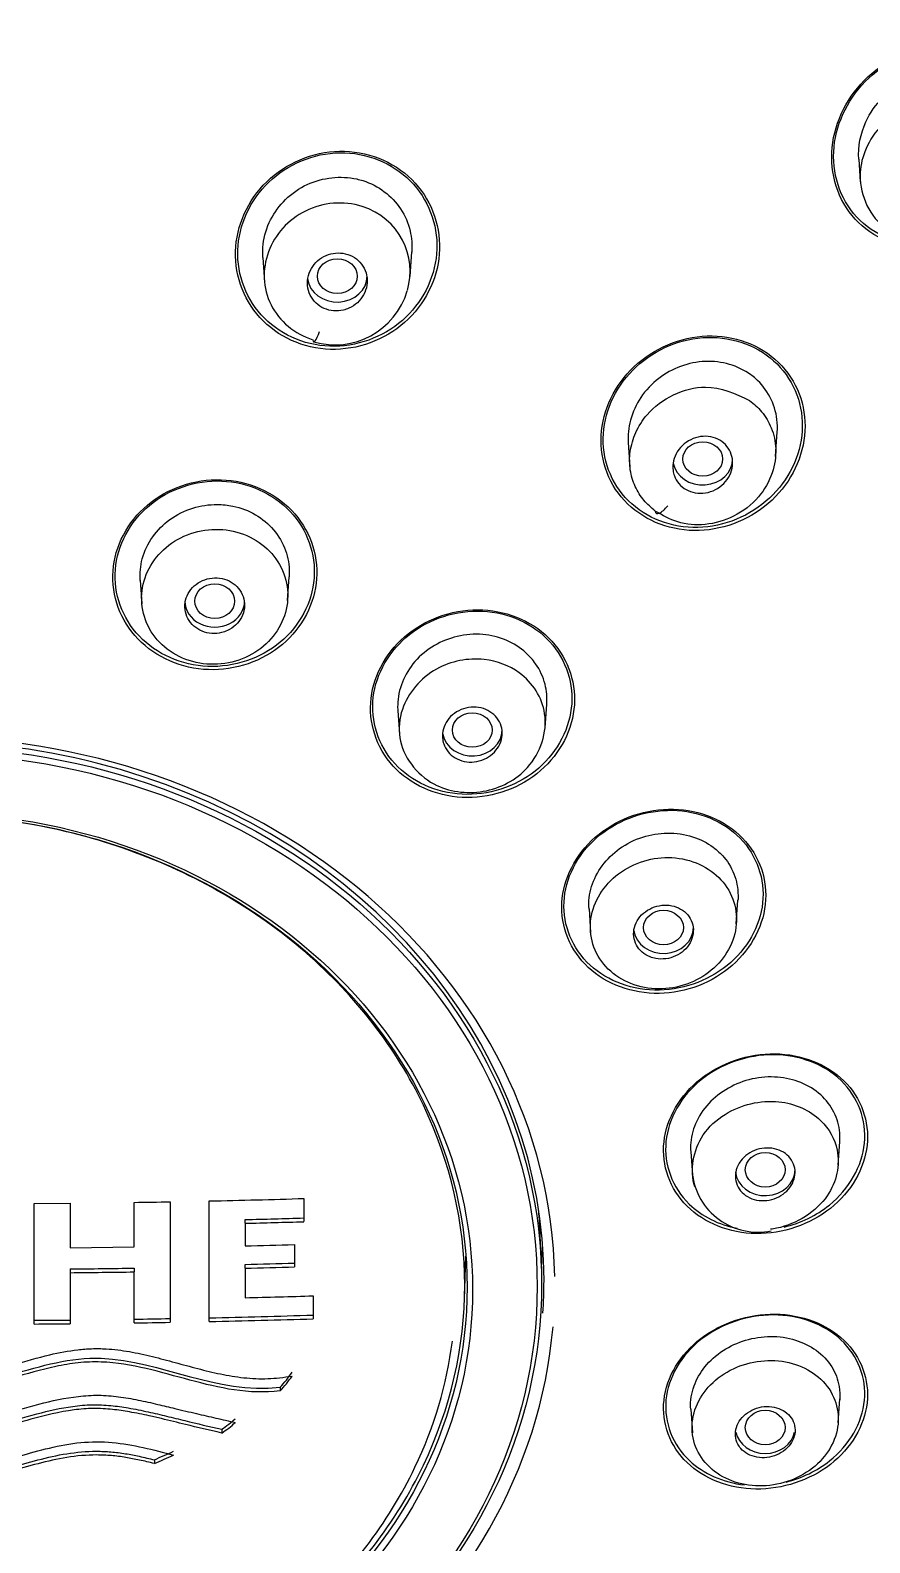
# Model space of a CAD drawing. Header units: millimetres. Extents: x -60 to 7633, y -2614 to 2146.
# Drawn here: x 206.78 to 223.64, y 1469.87 to 1500.22 of the extents above; entities that cross this region are included whole.
import ezdxf

# ---------------------------------------------------------------- set-up
doc = ezdxf.new("R2010")
doc.units = ezdxf.units.MM
doc.layers.get('0').update_dxf_attribs({"color": 250})

msp = doc.modelspace()

# ---------------------------------------------------------------- linework, layer by layer
at = {"linetype": 'Continuous'}
for p, q in [((223.416, 1497.638), (223.447, 1497.186)), ((214.405, 1495.282), (214.44, 1495.777)), ((211.45, 1495.666), (211.484, 1495.171)), ((221.746, 1491.668), (221.781, 1492.163)), ((218.787, 1491.951), (218.822, 1491.456)), ((208.987, 1489.189), (209.02, 1488.711)), ((211.944, 1488.78), (211.978, 1489.257)), ((217.119, 1486.226), (217.153, 1486.703)), ((214.159, 1486.574), (214.193, 1486.097)), ((220.958, 1482.291), (220.992, 1482.769)), ((218, 1482.593), (218.033, 1482.116)), ((223.001, 1477.447), (223.035, 1477.924)), ((220.042, 1477.724), (220.075, 1477.246)), ((206.857, 1476.679), (207.578, 1476.686)), ((206.857, 1474.261), (206.857, 1476.679)), ((207.578, 1476.686), (207.578, 1475.791)), ((208.862, 1475.808), (208.862, 1476.703)), ((209.586, 1476.715), (209.586, 1474.296)), ((210.373, 1474.312), (210.373, 1476.731)), ((212.275, 1476.781), (212.275, 1476.316)), ((211.094, 1476.283), (211.094, 1476.358)), ((211.094, 1476.283), (211.094, 1475.83)), ((217.043, 1475.394), (217.02, 1476.047)), ((207.578, 1475.791), (208.862, 1475.808)), ((212.085, 1475.857), (212.085, 1475.409)), ((211.094, 1475.382), (211.094, 1475.457)), ((215.498, 1474.754), (215.529, 1475.624)), ((207.578, 1475.367), (207.578, 1475.292)), ((207.578, 1475.292), (207.578, 1474.268)), ((208.862, 1475.383), (208.862, 1475.308)), ((208.862, 1474.284), (208.862, 1475.308)), ((211.094, 1475.382), (211.094, 1474.789)), ((212.461, 1474.827), (212.461, 1474.367)), ((211.794, 1472.994), (211.794, 1472.919)), ((223.002, 1472.28), (223.036, 1472.758)), ((220.042, 1472.554), (220.076, 1472.077)), ((210.623, 1472.149), (210.623, 1472.074)), ((209.272, 1471.537), (209.272, 1471.462))]:
    msp.add_line(p, q, dxfattribs=at)
for centre, radius, start, end in [((212.895, 1495.43), 1.519, 253.6315, 343.3656), ((221.393, 1477.436), 1.33, 186.6865, 281.5218), ((205.069, 1720.636), 243.963, 270.89087, 271.06108), ((205.589, 1695.866), 219.187, 271.2507, 271.74804), ((205.748, 1690.677), 214.386, 271.42873, 271.74471), ((205.74, 1691.024), 214.808, 271.42818, 271.74354), ((205.724, 1691.915), 216.152, 271.4234, 271.68636), ((205.752, 1690.874), 215.483, 271.4203, 271.68408), ((204.935, 1732.93), 257.577, 270.58787, 270.87356), ((204.931, 1733.033), 257.755, 270.58836, 270.87385), ((205.744, 1691.218), 215.902, 271.41982, 271.68309), ((205.794, 1688.94), 214.217, 271.41755, 271.78354), ((204.78, 1746.665), 272.337, 270.43705, 270.58855), ((204.777, 1746.652), 272.398, 270.43757, 270.58903), ((205.14, 1718.236), 243.905, 270.87425, 271.0445), ((205.135, 1718.432), 244.176, 270.87454, 271.04459), ((205.697, 1691.694), 217.358, 271.23268, 271.78325), ((205.689, 1692.03), 217.769, 271.23254, 271.78207), ((210.484, 1474.297), 1.848, 315.1694, 327.0794), ((210.484, 1474.222), 1.848, 315.1691, 327.0793), ((209.512, 1473.86), 2.04, 302.9853, 312.6854), ((209.512, 1473.785), 2.04, 302.985, 312.6852), ((102.423, 1714.8), 265.694, 293.71263, 293.80356), ((102.364, 1714.86), 265.842, 293.71252, 293.8034)]:
    msp.add_arc(centre, radius, start, end, dxfattribs=at)
for centre, major_axis, ratio, start_param, end_param in [((204.6, 1481.714), (51.65, 0), 0.866025, -0.447532, 3.589125), ((204.6, 1481.328), (-50.8, 0), 0.866025, 1.920717, 6.283185), ((204.6, 1482.162), (-50.8, 0), 0.866025, 3.141593, 6.283185), ((212.945, 1495.29), (-0.6, 0), 0.866025, 0.104492, 3.141593), ((212.567, 1494.285), (0.099, 0.312), 0.173685, 2.679704, 4.419142), ((220.284, 1491.62), (-0.6, 0), 0.866025, 0.165612, 3.141593), ((219.536, 1490.801), (0.186, 0.269), 0.328815, 2.752607, 4.49192), ((210.483, 1488.768), (-0.6, 0), 0.866025, 0, 3.141593), ((204.6, 1475.132), (12.496, 0), 0.866025, 0, 3.620616), ((204.6, 1475.034), (12.713, 0), 0.866025, 0.016703, 3.102639), ((215.656, 1486.181), (-0.6, 0), 0.866025, 0.157185, 3.141593), ((219.496, 1482.218), (-0.6, 0), 0.866025, 0.129442, 3.141593), ((221.539, 1477.357), (-0.6, 0), 0.866025, 0.09361, 3.141593), ((204.6, 1475.722), (12.426, 0), 0.866025, 0.030238, 0.076222), ((204.6, 1476.012), (12.466, 0), 0.866025, 6.224013, 6.27266), ((204.6, 1475.132), (12.496, 0), 0.866025, 6.223106, 6.283185), ((204.6, 1475.034), (12.713, 0), 0.866025, 3.190177, 6.207933), ((221.539, 1472.184), (-0.6, 0), 0.866025, 0.173577, 2.96706)]:
    msp.add_ellipse(centre, major_axis=major_axis, ratio=ratio, start_param=start_param, end_param=end_param, dxfattribs=at)
for centre, major_axis, ratio in [((212.945, 1495.289), (-0.4, 0), 0.866375), ((220.284, 1491.62), (-0.4, -0.001), 0.866104), ((210.483, 1488.768), (0.4, 0), 0.866025), ((215.656, 1486.181), (-0.4, 0), 0.866025), ((204.6, 1475.068), (-12.449, 0), 0.866025), ((204.6, 1475.017), (12.359, 0), 0.866025), ((204.6, 1474.952), (-11.062, 0), 0.866025), ((204.6, 1475.003), (10.952, 0), 0.866025), ((219.496, 1482.218), (-0.4, 0), 0.866025), ((221.539, 1477.357), (-0.4, 0), 0.866025), ((221.539, 1472.184), (-0.4, 0), 0.866025)]:
    msp.add_ellipse(centre, major_axis=major_axis, ratio=ratio, dxfattribs=at)
for points, knots in [([(256.432, 1462.758), (257.027, 1463.893), (257.97, 1465.715), (259.21, 1468.703), (260.13, 1471.392), (260.798, 1473.81), (261.259, 1475.898), (261.573, 1477.685), (261.786, 1479.246), (261.927, 1480.615), (262.021, 1481.904), (262.081, 1483.254), (262.1, 1484.813), (262.048, 1486.763), (261.88, 1488.967), (261.594, 1491.147), (261.299, 1492.803), (260.997, 1494.241), (260.705, 1495.451), (260.363, 1496.701), (260.042, 1497.767), (259.7, 1498.817), (259.311, 1499.914), (258.842, 1501.136), (258.268, 1502.511), (257.528, 1504.123), (256.597, 1505.953), (255.555, 1507.789), (254.285, 1509.813), (252.695, 1512.089), (250.501, 1514.841), (248.042, 1517.491), (245.726, 1519.658), (243.828, 1521.27), (242.038, 1522.674), (240.367, 1523.874), (238.904, 1524.849), (237.778, 1525.563), (236.544, 1526.307), (235.023, 1527.171), (233.032, 1528.215), (230.694, 1529.318), (228.342, 1530.298), (226.097, 1531.129), (223.811, 1531.882), (221.236, 1532.614), (218.575, 1533.242), (215.756, 1533.781), (213.067, 1534.175), (210.221, 1534.47), (207.418, 1534.649), (205.628, 1534.672), (204.6, 1534.682)], [0, 0, 0, 0, 0.033457, 0.063683, 0.091751, 0.11646, 0.136812, 0.154281, 0.169601, 0.183091, 0.19488, 0.207521, 0.222736, 0.240841, 0.265067, 0.288317, 0.30576, 0.314616, 0.330171, 0.342643, 0.352374, 0.362683, 0.374813, 0.386244, 0.400544, 0.417932, 0.43754, 0.459762, 0.478723, 0.505845, 0.538076, 0.577825, 0.607078, 0.625944, 0.646123, 0.66941, 0.68198, 0.69385, 0.705477, 0.720802, 0.74094, 0.765802, 0.789859, 0.808653, 0.829155, 0.853345, 0.879059, 0.900803, 0.928424, 0.949823, 0.97568, 1, 1, 1, 1]), ([(226.496, 1499.326), (226.142, 1499.71), (225.615, 1499.92), (224.542, 1499.893), (224.002, 1499.662), (223.199, 1498.913), (222.936, 1498.404), (222.831, 1497.345), (222.994, 1496.816), (223.699, 1496.051), (224.225, 1495.838), (225.309, 1495.863), (225.847, 1496.096), (226.645, 1496.841), (226.908, 1497.358), (227.011, 1498.407), (226.85, 1498.942), (226.496, 1499.326)], [0, 0, 0, 0, 0.125, 0.125, 0.25, 0.25, 0.375, 0.375, 0.5, 0.5, 0.625, 0.625, 0.75, 0.75, 0.875, 0.875, 1, 1, 1, 1]), ([(226.447, 1499.311), (226.101, 1499.685), (225.584, 1499.888), (224.537, 1499.858), (224.01, 1499.631), (223.227, 1498.897), (222.972, 1498.399), (222.871, 1497.365), (223.031, 1496.849), (223.722, 1496.103), (224.237, 1495.897), (225.295, 1495.926), (225.821, 1496.155), (226.597, 1496.884), (226.854, 1497.39), (226.952, 1498.414), (226.794, 1498.936), (226.447, 1499.311)], [0, 0, 0, 0, 0.125, 0.125, 0.25, 0.25, 0.375, 0.375, 0.5, 0.5, 0.625, 0.625, 0.75, 0.75, 0.875, 0.875, 1, 1, 1, 1]), ([(223.418, 1497.636), (223.401, 1497.889), (223.452, 1498.151), (223.726, 1498.747), (224.031, 1499.049), (224.753, 1499.389), (225.176, 1499.42), (225.543, 1499.29)], [0.6673433, 0.6673433, 0.6673433, 0.6673433, 0.75, 0.75, 0.875, 0.875, 1, 1, 1, 1]), ([(226.377, 1497.539), (226.378, 1497.174), (226.076, 1496.422), (225.003, 1495.86), (223.804, 1496.134), (223.364, 1497.065), (223.551, 1497.99), (224.162, 1498.708), (225.137, 1498.913), (225.856, 1498.646), (226.277, 1498.153), (226.377, 1497.753), (226.377, 1497.539)], [0, 0, 0, 0, 0.124231, 0.245918, 0.361472, 0.500022, 0.5553, 0.679153, 0.781214, 0.861199, 0.927366, 1, 1, 1, 1]), ([(214.507, 1497.158), (214.153, 1497.547), (213.633, 1497.782), (212.549, 1497.813), (212.002, 1497.608), (211.202, 1496.9), (210.947, 1496.397), (210.865, 1495.367), (211.038, 1494.847), (211.745, 1494.071), (212.262, 1493.838), (213.352, 1493.805), (213.897, 1494.008), (214.697, 1494.715), (214.952, 1495.219), (215.032, 1496.246), (214.861, 1496.769), (214.507, 1497.158)], [0, 0, 0, 0, 0.125, 0.125, 0.25, 0.25, 0.375, 0.375, 0.5, 0.5, 0.625, 0.625, 0.75, 0.75, 0.875, 0.875, 1, 1, 1, 1]), ([(214.475, 1497.133), (214.132, 1497.515), (213.626, 1497.747), (212.568, 1497.784), (212.032, 1497.587), (211.248, 1496.9), (210.995, 1496.41), (210.909, 1495.404), (211.074, 1494.895), (211.758, 1494.134), (212.262, 1493.903), (213.326, 1493.864), (213.859, 1494.06), (214.644, 1494.746), (214.896, 1495.237), (214.981, 1496.239), (214.818, 1496.751), (214.475, 1497.133)], [0, 0, 0, 0, 0.125, 0.125, 0.25, 0.25, 0.375, 0.375, 0.5, 0.5, 0.625, 0.625, 0.75, 0.75, 0.875, 0.875, 1, 1, 1, 1]), ([(211.45, 1495.662), (211.444, 1495.751), (211.446, 1495.841), (211.456, 1495.929), (211.476, 1496.098), (211.527, 1496.268), (211.606, 1496.422), (211.682, 1496.57), (211.785, 1496.708), (211.906, 1496.827), (212.032, 1496.949), (212.181, 1497.054), (212.342, 1497.129), (212.496, 1497.201), (212.666, 1497.247), (212.835, 1497.265), (213.002, 1497.284), (213.174, 1497.276), (213.336, 1497.24), (213.377, 1497.231), (213.418, 1497.22), (213.458, 1497.207)], [0.3675646, 0.3675646, 0.3675646, 0.3675646, 0.426387, 0.426387, 0.426387, 0.5392035, 0.5392035, 0.5392035, 0.6476038, 0.6476038, 0.6476038, 0.7600563, 0.7600563, 0.7600563, 0.8676449, 0.8676449, 0.8676449, 0.9734223, 0.9734223, 0.9734223, 1, 1, 1, 1]), ([(213.458, 1497.207), (213.613, 1497.158), (213.761, 1497.081), (213.889, 1496.985), (214.017, 1496.889), (214.129, 1496.77), (214.216, 1496.639), (214.306, 1496.505), (214.371, 1496.352), (214.407, 1496.196), (214.438, 1496.058), (214.449, 1495.915), (214.44, 1495.773)], [0, 0, 0, 0, 0.1049425, 0.1049425, 0.1049425, 0.2096355, 0.2096355, 0.2096355, 0.3172255, 0.3172255, 0.3172255, 0.411305, 0.411305, 0.411305, 0.411305]), ([(213.446, 1496.688), (213.068, 1496.808), (212.662, 1496.772), (211.95, 1496.42), (211.692, 1496.13), (211.433, 1495.429), (211.449, 1495.05), (211.778, 1494.383), (212.091, 1494.13), (212.454, 1494.013)], [0, 0, 0, 0, 0.25, 0.25, 0.5, 0.5, 0.75, 0.75, 1, 1, 1, 1]), ([(213.177, 1494.646), (213.24, 1494.674), (213.299, 1494.712), (213.349, 1494.758), (213.399, 1494.804), (213.441, 1494.859), (213.473, 1494.917), (213.506, 1494.977), (213.528, 1495.042), (213.538, 1495.108), (213.549, 1495.174), (213.547, 1495.243), (213.534, 1495.308), (213.521, 1495.373), (213.495, 1495.436), (213.46, 1495.492), (213.425, 1495.547), (213.379, 1495.597), (213.327, 1495.637), (213.275, 1495.676), (213.216, 1495.707), (213.153, 1495.727), (213.091, 1495.747), (213.025, 1495.757), (212.96, 1495.756), (212.894, 1495.755), (212.827, 1495.743), (212.765, 1495.722), (212.702, 1495.7), (212.642, 1495.668), (212.589, 1495.628), (212.535, 1495.588), (212.488, 1495.538), (212.45, 1495.484), (212.412, 1495.428), (212.383, 1495.365), (212.365, 1495.301), (212.348, 1495.236), (212.342, 1495.167), (212.348, 1495.101), (212.354, 1495.035), (212.372, 1494.969), (212.401, 1494.909), (212.429, 1494.851), (212.469, 1494.796), (212.517, 1494.75), (212.564, 1494.706), (212.62, 1494.669), (212.68, 1494.642), (212.74, 1494.616), (212.805, 1494.6), (212.87, 1494.594), (212.935, 1494.589), (213.002, 1494.594), (213.066, 1494.609), (213.104, 1494.618), (213.141, 1494.63), (213.177, 1494.646)], [0, 0, 0, 0, 0.054469, 0.054469, 0.054469, 0.108884, 0.108884, 0.108884, 0.164085, 0.164085, 0.164085, 0.219705, 0.219705, 0.219705, 0.274884, 0.274884, 0.274884, 0.328941, 0.328941, 0.328941, 0.381729, 0.381729, 0.381729, 0.433685, 0.433685, 0.433685, 0.485587, 0.485587, 0.485587, 0.538206, 0.538206, 0.538206, 0.592006, 0.592006, 0.592006, 0.646967, 0.646967, 0.646967, 0.702554, 0.702554, 0.702554, 0.757931, 0.757931, 0.757931, 0.81234, 0.81234, 0.81234, 0.865484, 0.865484, 0.865484, 0.917646, 0.917646, 0.917646, 0.96951, 0.96951, 0.96951, 1, 1, 1, 1]), ([(221.872, 1493.489), (221.524, 1493.867), (221.006, 1494.085), (219.938, 1494.098), (219.39, 1493.893), (218.575, 1493.191), (218.306, 1492.7), (218.199, 1491.674), (218.366, 1491.161), (219.053, 1490.416), (219.576, 1490.192), (220.644, 1490.176), (221.192, 1490.378), (222.009, 1491.082), (222.276, 1491.575), (222.383, 1492.599), (222.22, 1493.112), (221.872, 1493.489)], [0, 0, 0, 0, 0.125, 0.125, 0.25, 0.25, 0.375, 0.375, 0.5, 0.5, 0.625, 0.625, 0.75, 0.75, 0.875, 0.875, 1, 1, 1, 1]), ([(221.561, 1493.711), (221.15, 1494.006), (220.606, 1494.12), (219.569, 1493.947), (219.076, 1493.66), (218.416, 1492.858), (218.246, 1492.345), (218.336, 1491.353), (218.596, 1490.896), (219.416, 1490.306), (219.957, 1490.188), (221.008, 1490.362), (221.496, 1490.648), (222.153, 1491.451), (222.322, 1491.97), (222.232, 1492.951), (221.973, 1493.415), (221.561, 1493.711)], [0, 0, 0, 0, 0.125, 0.125, 0.25, 0.25, 0.375, 0.375, 0.5, 0.5, 0.625, 0.625, 0.75, 0.75, 0.875, 0.875, 1, 1, 1, 1]), ([(221.249, 1493.312), (221.122, 1493.404), (220.974, 1493.474), (220.82, 1493.519), (220.666, 1493.564), (220.501, 1493.584), (220.337, 1493.579), (220.17, 1493.573), (219.999, 1493.538), (219.84, 1493.479), (219.684, 1493.421), (219.535, 1493.339), (219.404, 1493.239), (219.262, 1493.132), (219.136, 1493), (219.04, 1492.855), (218.947, 1492.715), (218.876, 1492.56), (218.834, 1492.402), (218.794, 1492.253), (218.777, 1492.098), (218.788, 1491.947)], [0, 0, 0, 0, 0.1049425, 0.1049425, 0.1049425, 0.2096355, 0.2096355, 0.2096355, 0.3172255, 0.3172255, 0.3172255, 0.4224839, 0.4224839, 0.4224839, 0.5360354, 0.5360354, 0.5360354, 0.6450683, 0.6450683, 0.6450683, 0.7476067, 0.7476067, 0.7476067, 0.7476067]), ([(219.33, 1490.576), (219.251, 1490.644), (219.086, 1490.786), (218.914, 1491.07), (218.811, 1491.404), (218.811, 1491.778), (218.924, 1492.162), (219.291, 1492.754), (220.255, 1493.242), (220.938, 1492.93), (221.226, 1492.798)], [0, 0, 0, 0, 0.072925, 0.150458, 0.232599, 0.319218, 0.41072, 0.50669, 0.791111, 1, 1, 1, 1]), ([(221.78, 1492.159), (221.786, 1492.244), (221.785, 1492.329), (221.775, 1492.412), (221.757, 1492.57), (221.707, 1492.726), (221.633, 1492.866), (221.56, 1493.004), (221.462, 1493.132), (221.343, 1493.236), (221.313, 1493.263), (221.281, 1493.288), (221.249, 1493.312)], [0.7034925, 0.7034925, 0.7034925, 0.7034925, 0.7600563, 0.7600563, 0.7600563, 0.8676449, 0.8676449, 0.8676449, 0.9734223, 0.9734223, 0.9734223, 1, 1, 1, 1]), ([(221.226, 1492.798), (221.311, 1492.726), (221.494, 1492.57), (221.685, 1492.236), (221.779, 1491.81), (221.701, 1491.317), (221.422, 1490.821), (220.934, 1490.445), (220.347, 1490.274), (219.776, 1490.318), (219.475, 1490.492), (219.33, 1490.576)], [0, 0, 0, 0, 0.076077, 0.164347, 0.264548, 0.376745, 0.501002, 0.638016, 0.766904, 0.887648, 1, 1, 1, 1]), ([(219.689, 1491.39), (219.68, 1491.454), (219.683, 1491.52), (219.698, 1491.584), (219.712, 1491.648), (219.738, 1491.711), (219.773, 1491.767), (219.809, 1491.825), (219.856, 1491.878), (219.909, 1491.923), (219.963, 1491.967), (220.025, 1492.004), (220.09, 1492.03), (220.155, 1492.056), (220.225, 1492.071), (220.294, 1492.075), (220.362, 1492.079), (220.431, 1492.071), (220.494, 1492.053), (220.557, 1492.035), (220.616, 1492.007), (220.668, 1491.97), (220.718, 1491.933), (220.762, 1491.888), (220.796, 1491.837), (220.831, 1491.786), (220.856, 1491.729), (220.87, 1491.669), (220.884, 1491.609), (220.888, 1491.545), (220.88, 1491.483), (220.873, 1491.419), (220.854, 1491.355), (220.825, 1491.296), (220.796, 1491.236), (220.755, 1491.179), (220.707, 1491.13), (220.658, 1491.08), (220.6, 1491.038), (220.538, 1491.006), (220.476, 1490.974), (220.407, 1490.951), (220.338, 1490.941), (220.271, 1490.93), (220.2, 1490.93), (220.134, 1490.942), (220.069, 1490.953), (220.006, 1490.976), (219.95, 1491.007), (219.896, 1491.038), (219.846, 1491.079), (219.806, 1491.126), (219.767, 1491.173), (219.735, 1491.227), (219.715, 1491.285), (219.702, 1491.319), (219.694, 1491.354), (219.689, 1491.39)], [0, 0, 0, 0, 0.054469, 0.054469, 0.054469, 0.108884, 0.108884, 0.108884, 0.164085, 0.164085, 0.164085, 0.219705, 0.219705, 0.219705, 0.274884, 0.274884, 0.274884, 0.328941, 0.328941, 0.328941, 0.381729, 0.381729, 0.381729, 0.433685, 0.433685, 0.433685, 0.485587, 0.485587, 0.485587, 0.538206, 0.538206, 0.538206, 0.592006, 0.592006, 0.592006, 0.646967, 0.646967, 0.646967, 0.702554, 0.702554, 0.702554, 0.757931, 0.757931, 0.757931, 0.81234, 0.81234, 0.81234, 0.865484, 0.865484, 0.865484, 0.917646, 0.917646, 0.917646, 0.96951, 0.96951, 0.96951, 1, 1, 1, 1]), ([(212.091, 1490.52), (211.754, 1490.908), (211.247, 1491.156), (210.182, 1491.242), (209.625, 1491.078), (208.789, 1490.437), (208.511, 1489.965), (208.388, 1488.969), (208.543, 1488.463), (209.215, 1487.691), (209.717, 1487.444), (210.797, 1487.355), (211.349, 1487.519), (212.182, 1488.158), (212.46, 1488.633), (212.581, 1489.62), (212.428, 1490.132), (212.091, 1490.52)], [0, 0, 0, 0, 0.125, 0.125, 0.25, 0.25, 0.375, 0.375, 0.5, 0.5, 0.625, 0.625, 0.75, 0.75, 0.875, 0.875, 1, 1, 1, 1]), ([(212.059, 1490.5), (211.733, 1490.882), (211.241, 1491.127), (210.2, 1491.217), (209.656, 1491.06), (208.837, 1490.44), (208.562, 1489.982), (208.434, 1489.008), (208.581, 1488.514), (209.231, 1487.756), (209.721, 1487.511), (210.771, 1487.418), (211.313, 1487.574), (212.131, 1488.193), (212.406, 1488.656), (212.531, 1489.618), (212.385, 1490.119), (212.059, 1490.5)], [0, 0, 0, 0, 0.125, 0.125, 0.25, 0.25, 0.375, 0.375, 0.5, 0.5, 0.625, 0.625, 0.75, 0.75, 0.875, 0.875, 1, 1, 1, 1]), ([(208.987, 1489.185), (208.977, 1489.329), (208.991, 1489.476), (209.028, 1489.616), (209.069, 1489.772), (209.141, 1489.925), (209.238, 1490.06), (209.331, 1490.189), (209.447, 1490.307), (209.579, 1490.404), (209.717, 1490.505), (209.877, 1490.586), (210.043, 1490.637), (210.2, 1490.685), (210.368, 1490.709), (210.532, 1490.708), (210.638, 1490.708), (210.744, 1490.697), (210.847, 1490.676)], [0.7003395, 0.7003395, 0.7003395, 0.7003395, 0.7499342, 0.7499342, 0.7499342, 0.8053058, 0.8053058, 0.8053058, 0.858398, 0.858398, 0.858398, 0.9141763, 0.9141763, 0.9141763, 0.9665469, 0.9665469, 0.9665469, 1, 1, 1, 1]), ([(210.847, 1490.676), (211.007, 1490.643), (211.162, 1490.583), (211.3, 1490.502), (211.437, 1490.421), (211.562, 1490.317), (211.663, 1490.2), (211.769, 1490.077), (211.853, 1489.935), (211.906, 1489.785), (211.956, 1489.642), (211.982, 1489.488), (211.981, 1489.336), (211.98, 1489.31), (211.979, 1489.283), (211.978, 1489.256)], [0, 0, 0, 0, 0.0525768, 0.0525768, 0.0525768, 0.1049883, 0.1049883, 0.1049883, 0.1596311, 0.1596311, 0.1596311, 0.2119456, 0.2119456, 0.2119456, 0.2212032, 0.2212032, 0.2212032, 0.2212032]), ([(209.933, 1490.098), (209.569, 1489.956), (209.287, 1489.69), (208.981, 1489.034), (208.976, 1488.661), (209.255, 1488.004), (209.539, 1487.737), (210.265, 1487.462), (210.674, 1487.47), (211.396, 1487.753), (211.682, 1488.023), (211.984, 1488.679), (211.989, 1489.05), (211.703, 1489.713), (211.419, 1489.975), (210.702, 1490.246), (210.298, 1490.241), (209.933, 1490.098)], [0, 0, 0, 0, 0.125, 0.125, 0.25, 0.25, 0.375, 0.375, 0.5, 0.5, 0.625, 0.625, 0.75, 0.75, 0.875, 0.875, 1, 1, 1, 1]), ([(210.737, 1488.178), (210.798, 1488.206), (210.855, 1488.244), (210.903, 1488.289), (210.951, 1488.334), (210.992, 1488.387), (211.021, 1488.443), (211.051, 1488.501), (211.071, 1488.563), (211.079, 1488.626), (211.087, 1488.688), (211.083, 1488.753), (211.068, 1488.814), (211.053, 1488.875), (211.026, 1488.935), (210.99, 1488.987), (210.954, 1489.039), (210.907, 1489.086), (210.854, 1489.124), (210.802, 1489.161), (210.741, 1489.19), (210.678, 1489.209), (210.615, 1489.228), (210.547, 1489.237), (210.481, 1489.235), (210.414, 1489.233), (210.347, 1489.221), (210.284, 1489.199), (210.221, 1489.177), (210.161, 1489.145), (210.109, 1489.105), (210.057, 1489.065), (210.011, 1489.016), (209.975, 1488.962), (209.939, 1488.908), (209.913, 1488.848), (209.898, 1488.787), (209.883, 1488.725), (209.879, 1488.66), (209.887, 1488.597), (209.895, 1488.535), (209.915, 1488.473), (209.945, 1488.418), (209.975, 1488.362), (210.015, 1488.311), (210.064, 1488.268), (210.112, 1488.226), (210.169, 1488.19), (210.23, 1488.166), (210.29, 1488.141), (210.356, 1488.125), (210.422, 1488.121), (210.489, 1488.116), (210.557, 1488.122), (210.621, 1488.138), (210.661, 1488.147), (210.7, 1488.161), (210.737, 1488.178)], [0, 0, 0, 0, 0.054045, 0.054045, 0.054045, 0.10807, 0.10807, 0.10807, 0.162377, 0.162377, 0.162377, 0.216818, 0.216818, 0.216818, 0.271063, 0.271063, 0.271063, 0.324866, 0.324866, 0.324866, 0.37818, 0.37818, 0.37818, 0.431181, 0.431181, 0.431181, 0.484185, 0.484185, 0.484185, 0.537499, 0.537499, 0.537499, 0.591294, 0.591294, 0.591294, 0.645528, 0.645528, 0.645528, 0.699966, 0.699966, 0.699966, 0.754283, 0.754283, 0.754283, 0.808211, 0.808211, 0.808211, 0.86166, 0.86166, 0.86166, 0.914749, 0.914749, 0.914749, 0.967744, 0.967744, 0.967744, 1, 1, 1, 1]), ([(217.254, 1487.964), (216.912, 1488.338), (216.406, 1488.566), (215.332, 1488.619), (214.782, 1488.44), (213.956, 1487.787), (213.68, 1487.311), (213.566, 1486.331), (213.725, 1485.832), (214.408, 1485.086), (214.915, 1484.857), (215.989, 1484.801), (216.539, 1484.978), (217.366, 1485.631), (217.641, 1486.108), (217.754, 1487.087), (217.596, 1487.59), (217.254, 1487.964)], [0, 0, 0, 0, 0.125, 0.125, 0.25, 0.25, 0.375, 0.375, 0.5, 0.5, 0.625, 0.625, 0.75, 0.75, 0.875, 0.875, 1, 1, 1, 1]), ([(217.213, 1487.953), (216.88, 1488.319), (216.386, 1488.542), (215.338, 1488.593), (214.801, 1488.419), (213.994, 1487.783), (213.724, 1487.318), (213.611, 1486.362), (213.766, 1485.874), (214.432, 1485.145), (214.926, 1484.921), (215.974, 1484.866), (216.511, 1485.038), (217.32, 1485.675), (217.588, 1486.141), (217.7, 1487.096), (217.546, 1487.588), (217.213, 1487.953)], [0, 0, 0, 0, 0.125, 0.125, 0.25, 0.25, 0.375, 0.375, 0.5, 0.5, 0.625, 0.625, 0.75, 0.75, 0.875, 0.875, 1, 1, 1, 1]), ([(216.734, 1487.732), (216.62, 1487.836), (216.483, 1487.922), (216.335, 1487.984), (216.188, 1488.045), (216.027, 1488.084), (215.865, 1488.099), (215.696, 1488.113), (215.52, 1488.101), (215.354, 1488.061), (215.194, 1488.023), (215.038, 1487.96), (214.897, 1487.878), (214.749, 1487.792), (214.614, 1487.682), (214.504, 1487.556), (214.396, 1487.432), (214.311, 1487.29), (214.252, 1487.142), (214.193, 1486.995), (214.16, 1486.837), (214.157, 1486.682), (214.156, 1486.646), (214.157, 1486.609), (214.159, 1486.573)], [0, 0, 0, 0, 0.0525768, 0.0525768, 0.0525768, 0.1049883, 0.1049883, 0.1049883, 0.1596311, 0.1596311, 0.1596311, 0.2119456, 0.2119456, 0.2119456, 0.2670488, 0.2670488, 0.2670488, 0.3212585, 0.3212585, 0.3212585, 0.3753305, 0.3753305, 0.3753305, 0.3880849, 0.3880849, 0.3880849, 0.3880849]), ([(217.109, 1486.51), (217.165, 1486.14), (216.926, 1485.386), (215.898, 1484.843), (214.734, 1485.006), (214.134, 1485.829), (214.22, 1486.754), (214.835, 1487.49), (215.844, 1487.685), (216.569, 1487.41), (216.965, 1486.981), (217.085, 1486.673), (217.109, 1486.51)], [0, 0, 0, 0, 0.13525, 0.247786, 0.359277, 0.49756, 0.566719, 0.68903, 0.796582, 0.881993, 0.940482, 1, 1, 1, 1]), ([(217.152, 1486.699), (217.162, 1486.834), (217.151, 1486.97), (217.117, 1487.1), (217.08, 1487.245), (217.015, 1487.385), (216.928, 1487.51), (216.873, 1487.59), (216.807, 1487.665), (216.734, 1487.732)], [0.8674007, 0.8674007, 0.8674007, 0.8674007, 0.9141763, 0.9141763, 0.9141763, 0.9665469, 0.9665469, 0.9665469, 1, 1, 1, 1]), ([(215.058, 1486.017), (215.052, 1486.078), (215.058, 1486.142), (215.075, 1486.203), (215.092, 1486.263), (215.12, 1486.322), (215.158, 1486.375), (215.195, 1486.428), (215.243, 1486.477), (215.298, 1486.516), (215.352, 1486.556), (215.414, 1486.588), (215.479, 1486.609), (215.544, 1486.63), (215.613, 1486.641), (215.681, 1486.642), (215.748, 1486.642), (215.816, 1486.632), (215.879, 1486.612), (215.941, 1486.592), (215.999, 1486.561), (216.05, 1486.523), (216.1, 1486.485), (216.144, 1486.438), (216.177, 1486.387), (216.21, 1486.335), (216.233, 1486.277), (216.246, 1486.218), (216.258, 1486.158), (216.259, 1486.096), (216.249, 1486.035), (216.24, 1485.973), (216.218, 1485.912), (216.187, 1485.856), (216.155, 1485.8), (216.113, 1485.748), (216.063, 1485.704), (216.014, 1485.659), (215.955, 1485.622), (215.893, 1485.595), (215.831, 1485.567), (215.763, 1485.549), (215.695, 1485.542), (215.628, 1485.536), (215.559, 1485.539), (215.493, 1485.553), (215.429, 1485.567), (215.367, 1485.592), (215.312, 1485.625), (215.257, 1485.657), (215.208, 1485.699), (215.169, 1485.747), (215.13, 1485.795), (215.1, 1485.85), (215.081, 1485.908), (215.069, 1485.943), (215.062, 1485.98), (215.058, 1486.017)], [0, 0, 0, 0, 0.054045, 0.054045, 0.054045, 0.10807, 0.10807, 0.10807, 0.162377, 0.162377, 0.162377, 0.216818, 0.216818, 0.216818, 0.271063, 0.271063, 0.271063, 0.324866, 0.324866, 0.324866, 0.37818, 0.37818, 0.37818, 0.431181, 0.431181, 0.431181, 0.484185, 0.484185, 0.484185, 0.537499, 0.537499, 0.537499, 0.591294, 0.591294, 0.591294, 0.645528, 0.645528, 0.645528, 0.699966, 0.699966, 0.699966, 0.754283, 0.754283, 0.754283, 0.808211, 0.808211, 0.808211, 0.86166, 0.86166, 0.86166, 0.914749, 0.914749, 0.914749, 0.967744, 0.967744, 0.967744, 1, 1, 1, 1]), ([(221.083, 1484.013), (220.738, 1484.371), (220.23, 1484.58), (219.161, 1484.607), (218.614, 1484.422), (217.788, 1483.762), (217.516, 1483.289), (217.41, 1482.327), (217.577, 1481.836), (218.262, 1481.127), (218.772, 1480.912), (219.844, 1480.882), (220.391, 1481.066), (221.214, 1481.726), (221.487, 1482.201), (221.593, 1483.166), (221.429, 1483.656), (221.083, 1484.013)], [0, 0, 0, 0, 0.125, 0.125, 0.25, 0.25, 0.375, 0.375, 0.5, 0.5, 0.625, 0.625, 0.75, 0.75, 0.875, 0.875, 1, 1, 1, 1]), ([(221.034, 1484.011), (220.695, 1484.358), (220.197, 1484.56), (219.155, 1484.581), (218.621, 1484.399), (217.817, 1483.752), (217.554, 1483.289), (217.455, 1482.35), (217.621, 1481.871), (218.293, 1481.182), (218.792, 1480.974), (219.839, 1480.95), (220.372, 1481.132), (221.173, 1481.779), (221.437, 1482.244), (221.536, 1483.186), (221.373, 1483.664), (221.034, 1484.011)], [0, 0, 0, 0, 0.125, 0.125, 0.25, 0.25, 0.375, 0.375, 0.5, 0.5, 0.625, 0.625, 0.75, 0.75, 0.875, 0.875, 1, 1, 1, 1]), ([(196.89, 1481.717), (197.908, 1482.598), (199.107, 1483.29), (201.745, 1484.237), (203.161, 1484.482), (206.039, 1484.482), (207.451, 1484.238), (210.09, 1483.292), (211.292, 1482.598), (213.327, 1480.835), (214.126, 1479.798), (215.219, 1477.513), (215.503, 1476.286), (215.503, 1473.794), (215.22, 1472.571), (214.128, 1470.286), (213.327, 1469.244), (211.292, 1467.482), (210.093, 1466.791), (207.455, 1465.844), (206.039, 1465.598), (203.161, 1465.598), (201.749, 1465.843), (199.11, 1466.789), (197.908, 1467.482), (195.873, 1469.244), (195.074, 1470.283), (193.981, 1472.568), (193.697, 1473.794), (193.697, 1476.286), (193.98, 1477.51), (195.072, 1479.795), (195.873, 1480.835), (196.89, 1481.717)], [0, 0, 0, 0, 0.0625, 0.0625, 0.125, 0.125, 0.1875, 0.1875, 0.25, 0.25, 0.3125, 0.3125, 0.375, 0.375, 0.4375, 0.4375, 0.5, 0.5, 0.5625, 0.5625, 0.625, 0.625, 0.6875, 0.6875, 0.75, 0.75, 0.8125, 0.8125, 0.875, 0.875, 0.9375, 0.9375, 1, 1, 1, 1]), ([(218, 1482.59), (217.989, 1482.74), (218.006, 1482.896), (218.052, 1483.043), (218.097, 1483.189), (218.17, 1483.331), (218.265, 1483.459), (218.361, 1483.588), (218.48, 1483.706), (218.615, 1483.803), (218.754, 1483.902), (218.914, 1483.981), (219.079, 1484.034), (219.238, 1484.084), (219.407, 1484.112), (219.572, 1484.115), (219.746, 1484.118), (219.921, 1484.093), (220.081, 1484.041), (220.231, 1483.992), (220.373, 1483.919), (220.496, 1483.828), (220.575, 1483.769), (220.647, 1483.702), (220.71, 1483.629)], [0.5897219, 0.5897219, 0.5897219, 0.5897219, 0.6432407, 0.6432407, 0.6432407, 0.696256, 0.696256, 0.696256, 0.7499342, 0.7499342, 0.7499342, 0.8053058, 0.8053058, 0.8053058, 0.858398, 0.858398, 0.858398, 0.9141763, 0.9141763, 0.9141763, 0.9665469, 0.9665469, 0.9665469, 1, 1, 1, 1]), ([(219.949, 1483.579), (219.576, 1483.67), (219.179, 1483.617), (218.492, 1483.274), (218.228, 1482.986), (217.979, 1482.319), (218.006, 1481.955), (218.361, 1481.339), (218.674, 1481.119), (219.414, 1480.941), (219.818, 1480.995), (220.502, 1481.339), (220.764, 1481.626), (221.011, 1482.301), (220.98, 1482.662), (220.63, 1483.27), (220.322, 1483.489), (219.949, 1483.579)], [0, 0, 0, 0, 0.125, 0.125, 0.25, 0.25, 0.375, 0.375, 0.5, 0.5, 0.625, 0.625, 0.75, 0.75, 0.875, 0.875, 1, 1, 1, 1]), ([(220.71, 1483.629), (220.807, 1483.515), (220.882, 1483.382), (220.929, 1483.243), (220.976, 1483.103), (220.998, 1482.954), (220.993, 1482.806), (220.993, 1482.793), (220.992, 1482.78), (220.991, 1482.767)], [0, 0, 0, 0, 0.0525768, 0.0525768, 0.0525768, 0.1049883, 0.1049883, 0.1049883, 0.1095682, 0.1095682, 0.1095682, 0.1095682]), ([(219.341, 1481.597), (219.406, 1481.585), (219.475, 1481.583), (219.543, 1481.592), (219.61, 1481.6), (219.677, 1481.62), (219.738, 1481.648), (219.8, 1481.676), (219.858, 1481.714), (219.907, 1481.759), (219.957, 1481.803), (219.999, 1481.856), (220.03, 1481.912), (220.06, 1481.968), (220.081, 1482.029), (220.09, 1482.091), (220.099, 1482.151), (220.097, 1482.213), (220.083, 1482.272), (220.069, 1482.33), (220.044, 1482.387), (220.01, 1482.436), (219.976, 1482.485), (219.931, 1482.53), (219.88, 1482.565), (219.829, 1482.6), (219.77, 1482.628), (219.708, 1482.645), (219.645, 1482.663), (219.578, 1482.67), (219.511, 1482.668), (219.444, 1482.666), (219.376, 1482.653), (219.312, 1482.631), (219.248, 1482.608), (219.186, 1482.576), (219.133, 1482.536), (219.079, 1482.496), (219.031, 1482.447), (218.994, 1482.394), (218.957, 1482.341), (218.929, 1482.282), (218.913, 1482.221), (218.897, 1482.161), (218.892, 1482.099), (218.899, 1482.039), (218.905, 1481.979), (218.924, 1481.92), (218.952, 1481.867), (218.98, 1481.814), (219.019, 1481.766), (219.066, 1481.726), (219.112, 1481.685), (219.167, 1481.652), (219.227, 1481.629), (219.263, 1481.615), (219.302, 1481.604), (219.341, 1481.597)], [0, 0, 0, 0, 0.054045, 0.054045, 0.054045, 0.10807, 0.10807, 0.10807, 0.162377, 0.162377, 0.162377, 0.216818, 0.216818, 0.216818, 0.271063, 0.271063, 0.271063, 0.324866, 0.324866, 0.324866, 0.37818, 0.37818, 0.37818, 0.431181, 0.431181, 0.431181, 0.484185, 0.484185, 0.484185, 0.537499, 0.537499, 0.537499, 0.591294, 0.591294, 0.591294, 0.645528, 0.645528, 0.645528, 0.699966, 0.699966, 0.699966, 0.754283, 0.754283, 0.754283, 0.808211, 0.808211, 0.808211, 0.86166, 0.86166, 0.86166, 0.914749, 0.914749, 0.914749, 0.967744, 0.967744, 0.967744, 1, 1, 1, 1]), ([(223.12, 1479.14), (222.773, 1479.482), (222.265, 1479.678), (221.205, 1479.692), (220.655, 1479.507), (219.832, 1478.858), (219.558, 1478.395), (219.454, 1477.442), (219.624, 1476.97), (220.315, 1476.284), (220.823, 1476.084), (221.892, 1476.069), (222.438, 1476.255), (223.262, 1476.911), (223.534, 1477.379), (223.635, 1478.323), (223.467, 1478.798), (223.12, 1479.14)], [0, 0, 0, 0, 0.125, 0.125, 0.25, 0.25, 0.375, 0.375, 0.5, 0.5, 0.625, 0.625, 0.75, 0.75, 0.875, 0.875, 1, 1, 1, 1]), ([(223.064, 1479.146), (222.722, 1479.476), (222.221, 1479.663), (221.188, 1479.668), (220.653, 1479.484), (219.853, 1478.842), (219.591, 1478.387), (219.501, 1477.459), (219.671, 1477), (220.267, 1476.422), (220.607, 1476.253), (220.978, 1476.182)], [0, 0, 0, 0, 0.125, 0.125, 0.25, 0.25, 0.375, 0.375, 0.5, 0.5, 0.5926995, 0.5926995, 0.5926995, 0.5926995]), ([(223.035, 1478.097), (223.024, 1478.241), (222.983, 1478.382), (222.918, 1478.511), (222.853, 1478.639), (222.762, 1478.758), (222.653, 1478.858), (222.539, 1478.961), (222.401, 1479.048), (222.251, 1479.108), (222.107, 1479.165), (221.948, 1479.202), (221.788, 1479.215), (221.619, 1479.228), (221.442, 1479.217), (221.274, 1479.179), (221.108, 1479.141), (220.945, 1479.077), (220.799, 1478.994), (220.652, 1478.911), (220.518, 1478.806), (220.407, 1478.688), (220.293, 1478.567), (220.202, 1478.427), (220.141, 1478.281), (220.082, 1478.143), (220.048, 1477.996), (220.041, 1477.852), (220.039, 1477.809), (220.039, 1477.765), (220.042, 1477.722)], [0, 0, 0, 0, 0.0525768, 0.0525768, 0.0525768, 0.1049883, 0.1049883, 0.1049883, 0.1596311, 0.1596311, 0.1596311, 0.2119456, 0.2119456, 0.2119456, 0.2670488, 0.2670488, 0.2670488, 0.3212585, 0.3212585, 0.3212585, 0.3753305, 0.3753305, 0.3753305, 0.4304979, 0.4304979, 0.4304979, 0.4827691, 0.4827691, 0.4827691, 0.4984406, 0.4984406, 0.4984406, 0.4984406]), ([(221.918, 1476.207), (222.251, 1476.287), (222.567, 1476.439), (223.227, 1476.973), (223.487, 1477.432), (223.576, 1478.353), (223.406, 1478.815), (223.064, 1479.146)], [0.6685857, 0.6685857, 0.6685857, 0.6685857, 0.75, 0.75, 0.875, 0.875, 1, 1, 1, 1]), ([(220.125, 1477.015), (220.021, 1477.353), (220.121, 1477.953), (220.821, 1478.609), (221.793, 1478.844), (222.676, 1478.443), (223.018, 1477.832), (223.008, 1477.281), (222.88, 1476.976), (222.783, 1476.836)], [0.3668235, 0.3668235, 0.3668235, 0.3668235, 0.4975601, 0.566719, 0.68903, 0.7965815, 0.8819932, 0.9404824, 1, 1, 1, 1]), ([(221.048, 1477.536), (221.086, 1477.587), (221.135, 1477.633), (221.19, 1477.671), (221.245, 1477.709), (221.307, 1477.74), (221.372, 1477.761), (221.437, 1477.782), (221.506, 1477.793), (221.573, 1477.794), (221.641, 1477.795), (221.709, 1477.786), (221.772, 1477.767), (221.834, 1477.748), (221.893, 1477.719), (221.943, 1477.682), (221.993, 1477.646), (222.035, 1477.601), (222.067, 1477.551), (222.099, 1477.501), (222.121, 1477.445), (222.131, 1477.388), (222.142, 1477.331), (222.141, 1477.271), (222.129, 1477.212), (222.118, 1477.154), (222.094, 1477.096), (222.062, 1477.043), (222.029, 1476.99), (221.986, 1476.94), (221.936, 1476.898), (221.886, 1476.856), (221.828, 1476.82), (221.766, 1476.794), (221.703, 1476.767), (221.635, 1476.749), (221.568, 1476.742), (221.5, 1476.734), (221.431, 1476.737), (221.366, 1476.75), (221.301, 1476.763), (221.239, 1476.786), (221.184, 1476.818), (221.129, 1476.849), (221.081, 1476.89), (221.043, 1476.937), (221.005, 1476.983), (220.977, 1477.036), (220.959, 1477.092), (220.942, 1477.147), (220.936, 1477.207), (220.94, 1477.265), (220.945, 1477.324), (220.962, 1477.383), (220.988, 1477.438), (221.004, 1477.472), (221.024, 1477.505), (221.048, 1477.536)], [0, 0, 0, 0, 0.054045, 0.054045, 0.054045, 0.10807, 0.10807, 0.10807, 0.162377, 0.162377, 0.162377, 0.216818, 0.216818, 0.216818, 0.271063, 0.271063, 0.271063, 0.324866, 0.324866, 0.324866, 0.37818, 0.37818, 0.37818, 0.431181, 0.431181, 0.431181, 0.484185, 0.484185, 0.484185, 0.537499, 0.537499, 0.537499, 0.591294, 0.591294, 0.591294, 0.645528, 0.645528, 0.645528, 0.699966, 0.699966, 0.699966, 0.754283, 0.754283, 0.754283, 0.808211, 0.808211, 0.808211, 0.86166, 0.86166, 0.86166, 0.914749, 0.914749, 0.914749, 0.967744, 0.967744, 0.967744, 1, 1, 1, 1]), ([(222.783, 1476.836), (222.564, 1476.517), (222.14, 1476.244), (221.686, 1476.169), (221.645, 1476.164)], [0, 0, 0, 0, 0.1352496, 0.1487303, 0.1487303, 0.1487303, 0.1487303]), ([(223.121, 1473.932), (222.776, 1474.263), (222.268, 1474.454), (221.21, 1474.468), (220.658, 1474.289), (219.83, 1473.653), (219.557, 1473.2), (219.455, 1472.271), (219.628, 1471.81), (220.311, 1471.153), (220.82, 1470.957), (221.882, 1470.943), (222.43, 1471.122), (223.264, 1471.767), (223.534, 1472.222), (223.635, 1473.141), (223.467, 1473.601), (223.121, 1473.932)], [0, 0, 0, 0, 0.125, 0.125, 0.25, 0.25, 0.375, 0.375, 0.5, 0.5, 0.625, 0.625, 0.75, 0.75, 0.875, 0.875, 1, 1, 1, 1]), ([(223.06, 1473.945), (222.717, 1474.263), (222.218, 1474.443), (221.184, 1474.445), (220.647, 1474.264), (219.848, 1473.636), (219.588, 1473.191), (219.503, 1472.283), (219.679, 1471.836), (220.3, 1471.256), (220.696, 1471.083), (221.12, 1471.033)], [0, 0, 0, 0, 0.125, 0.125, 0.25, 0.25, 0.375, 0.375, 0.5, 0.5, 0.6042737, 0.6042737, 0.6042737, 0.6042737]), ([(194.976, 1470.85), (195.493, 1469.938), (196.181, 1469.102), (198.019, 1467.51), (199.198, 1466.831), (201.792, 1465.899), (203.185, 1465.657), (206.015, 1465.657), (207.404, 1465.898), (209.999, 1466.829), (211.18, 1467.51), (213.182, 1469.243), (213.967, 1470.264), (214.891, 1472.196), (215.144, 1473.047), (215.256, 1473.917)], [0.3226778, 0.3226778, 0.3226778, 0.3226778, 0.375, 0.375, 0.4375, 0.4375, 0.5, 0.5, 0.5625, 0.5625, 0.625, 0.625, 0.6875, 0.6875, 0.7324645, 0.7324645, 0.7324645, 0.7324645]), ([(220.043, 1472.552), (220.042, 1472.561), (220.041, 1472.569), (220.041, 1472.578), (220.034, 1472.724), (220.056, 1472.875), (220.109, 1473.018), (220.158, 1473.153), (220.234, 1473.285), (220.329, 1473.403), (220.429, 1473.527), (220.554, 1473.639), (220.694, 1473.73), (220.831, 1473.819), (220.986, 1473.889), (221.145, 1473.936), (221.307, 1473.984), (221.478, 1474.011), (221.645, 1474.013), (221.816, 1474.014), (221.988, 1473.989), (222.145, 1473.94), (222.296, 1473.892), (222.438, 1473.822), (222.56, 1473.735), (222.687, 1473.643), (222.796, 1473.529), (222.874, 1473.401), (222.948, 1473.281), (222.999, 1473.148), (223.022, 1473.01), (223.037, 1472.922), (223.042, 1472.831), (223.035, 1472.74)], [0.479445, 0.479445, 0.479445, 0.479445, 0.4827691, 0.4827691, 0.4827691, 0.537442, 0.537442, 0.537442, 0.5890565, 0.5890565, 0.5890565, 0.6432407, 0.6432407, 0.6432407, 0.696256, 0.696256, 0.696256, 0.7499342, 0.7499342, 0.7499342, 0.8053058, 0.8053058, 0.8053058, 0.858398, 0.858398, 0.858398, 0.9141763, 0.9141763, 0.9141763, 0.9665469, 0.9665469, 0.9665469, 1, 1, 1, 1]), ([(221.957, 1471.09), (222.275, 1471.171), (222.578, 1471.316), (223.233, 1471.835), (223.49, 1472.282), (223.575, 1473.18), (223.402, 1473.626), (223.06, 1473.945)], [0.6718297, 0.6718297, 0.6718297, 0.6718297, 0.75, 0.75, 0.875, 0.875, 1, 1, 1, 1]), ([(204.6, 1473.077), (204.653, 1473.078), (204.758, 1473.078), (204.917, 1473.088), (205.103, 1473.108), (205.31, 1473.142), (205.617, 1473.207), (205.994, 1473.309), (206.533, 1473.472), (207.107, 1473.64), (207.635, 1473.741), (208.015, 1473.771), (208.363, 1473.767), (208.773, 1473.714), (209.233, 1473.612), (209.687, 1473.491), (210.139, 1473.365), (210.597, 1473.254), (210.988, 1473.188), (211.307, 1473.164), (211.547, 1473.163), (211.791, 1473.18), (211.952, 1473.205), (212.035, 1473.218)], [0, 0, 0, 0, 0.020604, 0.041354, 0.062328, 0.094228, 0.124161, 0.186271, 0.248579, 0.348176, 0.423077, 0.459468, 0.497585, 0.559455, 0.621965, 0.684623, 0.747322, 0.809916, 0.872536, 0.904415, 0.9361, 0.966899, 1, 1, 1, 1]), ([(204.63, 1472.885), (205.244, 1472.884), (205.829, 1473.077), (206.991, 1473.422), (207.597, 1473.596), (209.411, 1473.532), (210.508, 1472.842), (211.794, 1472.994)], [0, 0, 0, 0, 0.25, 0.25, 0.5, 0.5, 1, 1, 1, 1]), ([(211.794, 1472.919), (211.486, 1472.883), (211.179, 1472.895), (210.572, 1472.984), (210.278, 1473.058), (209.694, 1473.214), (209.403, 1473.298), (208.812, 1473.435), (208.513, 1473.488), (208.048, 1473.505), (207.892, 1473.499), (207.588, 1473.466), (207.439, 1473.44), (206.994, 1473.346), (206.703, 1473.262), (206.123, 1473.089), (205.833, 1473.001), (205.391, 1472.896), (205.242, 1472.867), (204.94, 1472.824), (204.787, 1472.81), (204.63, 1472.81)], [0, 0, 0, 0, 0.125, 0.125, 0.25, 0.25, 0.375, 0.375, 0.5, 0.5, 0.5625, 0.5625, 0.625, 0.625, 0.75, 0.75, 0.875, 0.875, 0.9375, 0.9375, 1, 1, 1, 1]), ([(222.783, 1473.01), (222.576, 1473.283), (222.249, 1473.458), (221.503, 1473.568), (221.103, 1473.489), (220.443, 1473.108), (220.201, 1472.812), (220.017, 1472.142), (220.088, 1471.801), (220.501, 1471.26), (220.833, 1471.081), (221.579, 1470.975), (221.976, 1471.054), (222.641, 1471.442), (222.877, 1471.738), (223.057, 1472.399), (222.99, 1472.736), (222.783, 1473.01)], [0, 0, 0, 0, 0.125, 0.125, 0.25, 0.25, 0.375, 0.375, 0.5, 0.5, 0.625, 0.625, 0.75, 0.75, 0.875, 0.875, 1, 1, 1, 1]), ([(204.6, 1472.142), (204.65, 1472.143), (204.738, 1472.143), (204.855, 1472.15), (204.941, 1472.158), (205.059, 1472.17), (205.21, 1472.191), (205.483, 1472.242), (205.803, 1472.32), (206.317, 1472.469), (206.947, 1472.664), (207.608, 1472.808), (208.15, 1472.841), (208.553, 1472.81), (208.947, 1472.739), (209.323, 1472.654), (209.712, 1472.56), (210.101, 1472.467), (210.506, 1472.374), (210.766, 1472.315), (210.895, 1472.285)], [0, 0, 0, 0, 0.022909, 0.040988, 0.054231, 0.062631, 0.096009, 0.124752, 0.19149, 0.249604, 0.374809, 0.500117, 0.562551, 0.624379, 0.686679, 0.749346, 0.805029, 0.874673, 0.93736, 1, 1, 1, 1]), ([(204.63, 1471.952), (204.678, 1471.953), (204.807, 1471.956), (205.008, 1471.974), (205.216, 1472.005), (205.477, 1472.055), (205.78, 1472.13), (206.283, 1472.276), (206.884, 1472.46), (207.514, 1472.605), (208.016, 1472.649), (208.39, 1472.632), (208.767, 1472.578), (209.138, 1472.503), (209.517, 1472.412), (210.008, 1472.292), (210.377, 1472.206), (210.623, 1472.149)], [0, 0, 0, 0, 0.023412, 0.062876, 0.097993, 0.125279, 0.192729, 0.250612, 0.382639, 0.501917, 0.564863, 0.626655, 0.683295, 0.750485, 0.812853, 0.875236, 1, 1, 1, 1]), ([(210.623, 1472.074), (210.381, 1472.13), (209.977, 1472.224), (209.493, 1472.344), (209.119, 1472.431), (208.793, 1472.498), (208.419, 1472.554), (208.045, 1472.575), (207.489, 1472.531), (206.858, 1472.376), (206.253, 1472.192), (205.794, 1472.058), (205.488, 1471.983), (205.224, 1471.932), (205.014, 1471.9), (204.81, 1471.881), (204.678, 1471.878), (204.63, 1471.877)], [0, 0, 0, 0, 0.122902, 0.204857, 0.245798, 0.312334, 0.368474, 0.430476, 0.493893, 0.637965, 0.746494, 0.80491, 0.872888, 0.900586, 0.936059, 0.976592, 1, 1, 1, 1]), ([(221.048, 1471.766), (221.086, 1471.721), (221.135, 1471.682), (221.19, 1471.652), (221.245, 1471.623), (221.307, 1471.601), (221.372, 1471.589), (221.437, 1471.578), (221.506, 1471.576), (221.573, 1471.583), (221.641, 1471.591), (221.709, 1471.609), (221.772, 1471.636), (221.834, 1471.663), (221.893, 1471.699), (221.943, 1471.741), (221.993, 1471.783), (222.035, 1471.833), (222.067, 1471.886), (222.099, 1471.938), (222.121, 1471.996), (222.131, 1472.053), (222.142, 1472.11), (222.141, 1472.168), (222.129, 1472.223), (222.118, 1472.278), (222.094, 1472.332), (222.062, 1472.379), (222.029, 1472.426), (221.986, 1472.469), (221.936, 1472.503), (221.886, 1472.538), (221.828, 1472.565), (221.766, 1472.582), (221.703, 1472.6), (221.635, 1472.608), (221.568, 1472.607), (221.5, 1472.605), (221.431, 1472.593), (221.366, 1472.572), (221.301, 1472.551), (221.239, 1472.52), (221.184, 1472.482), (221.129, 1472.445), (221.081, 1472.399), (221.043, 1472.349), (221.005, 1472.299), (220.977, 1472.243), (220.959, 1472.187), (220.942, 1472.131), (220.936, 1472.072), (220.94, 1472.015), (220.945, 1471.959), (220.962, 1471.903), (220.988, 1471.853), (221.004, 1471.822), (221.024, 1471.793), (221.048, 1471.766)], [0, 0, 0, 0, 0.054045, 0.054045, 0.054045, 0.10807, 0.10807, 0.10807, 0.162377, 0.162377, 0.162377, 0.216818, 0.216818, 0.216818, 0.271063, 0.271063, 0.271063, 0.324866, 0.324866, 0.324866, 0.37818, 0.37818, 0.37818, 0.431181, 0.431181, 0.431181, 0.484185, 0.484185, 0.484185, 0.537499, 0.537499, 0.537499, 0.591294, 0.591294, 0.591294, 0.645528, 0.645528, 0.645528, 0.699966, 0.699966, 0.699966, 0.754283, 0.754283, 0.754283, 0.808211, 0.808211, 0.808211, 0.86166, 0.86166, 0.86166, 0.914749, 0.914749, 0.914749, 0.967744, 0.967744, 0.967744, 1, 1, 1, 1]), ([(204.706, 1471.212), (204.755, 1471.214), (204.861, 1471.218), (205.072, 1471.239), (205.441, 1471.299), (205.951, 1471.429), (206.553, 1471.61), (207.161, 1471.782), (207.787, 1471.903), (208.429, 1471.902), (209.052, 1471.792), (209.456, 1471.685), (209.658, 1471.632)], [0, 0, 0, 0, 0.029013, 0.062684, 0.124912, 0.249611, 0.374803, 0.499886, 0.625351, 0.749645, 0.874421, 1, 1, 1, 1]), ([(204.63, 1471.023), (204.67, 1471.024), (204.757, 1471.026), (204.897, 1471.036), (205.054, 1471.052), (205.262, 1471.084), (205.512, 1471.135), (205.894, 1471.231), (206.364, 1471.372), (206.931, 1471.539), (207.509, 1471.672), (208.006, 1471.717), (208.401, 1471.7), (208.688, 1471.663), (208.979, 1471.607), (209.17, 1471.561), (209.272, 1471.537)], [0, 0, 0, 0, 0.025408, 0.054732, 0.087964, 0.125087, 0.187319, 0.249733, 0.375003, 0.500278, 0.62567, 0.750035, 0.811851, 0.874183, 0.933103, 1, 1, 1, 1]), ([(209.272, 1471.462), (209.171, 1471.486), (208.982, 1471.531), (208.693, 1471.587), (208.407, 1471.625), (208.01, 1471.642), (207.511, 1471.598), (206.932, 1471.464), (206.366, 1471.297), (205.896, 1471.157), (205.514, 1471.06), (205.212, 1470.999), (204.916, 1470.958), (204.717, 1470.951), (204.63, 1470.948)], [0, 0, 0, 0, 0.066256, 0.124681, 0.18664, 0.248816, 0.374575, 0.499466, 0.624637, 0.749832, 0.81223, 0.874516, 0.945145, 1, 1, 1, 1])]:
    msp.add_open_spline(points, degree=3, knots=knots, dxfattribs=at)
for points in [[(214.352, 1495.004), (214.557, 1495.687), (214.186, 1496.455), (213.446, 1496.688)], [(223.035, 1477.921), (223.039, 1477.98), (223.039, 1478.039), (223.035, 1478.097)]]:
    msp.add_open_spline(points, degree=3, dxfattribs=at)

doc.saveas('drawing.dxf')
